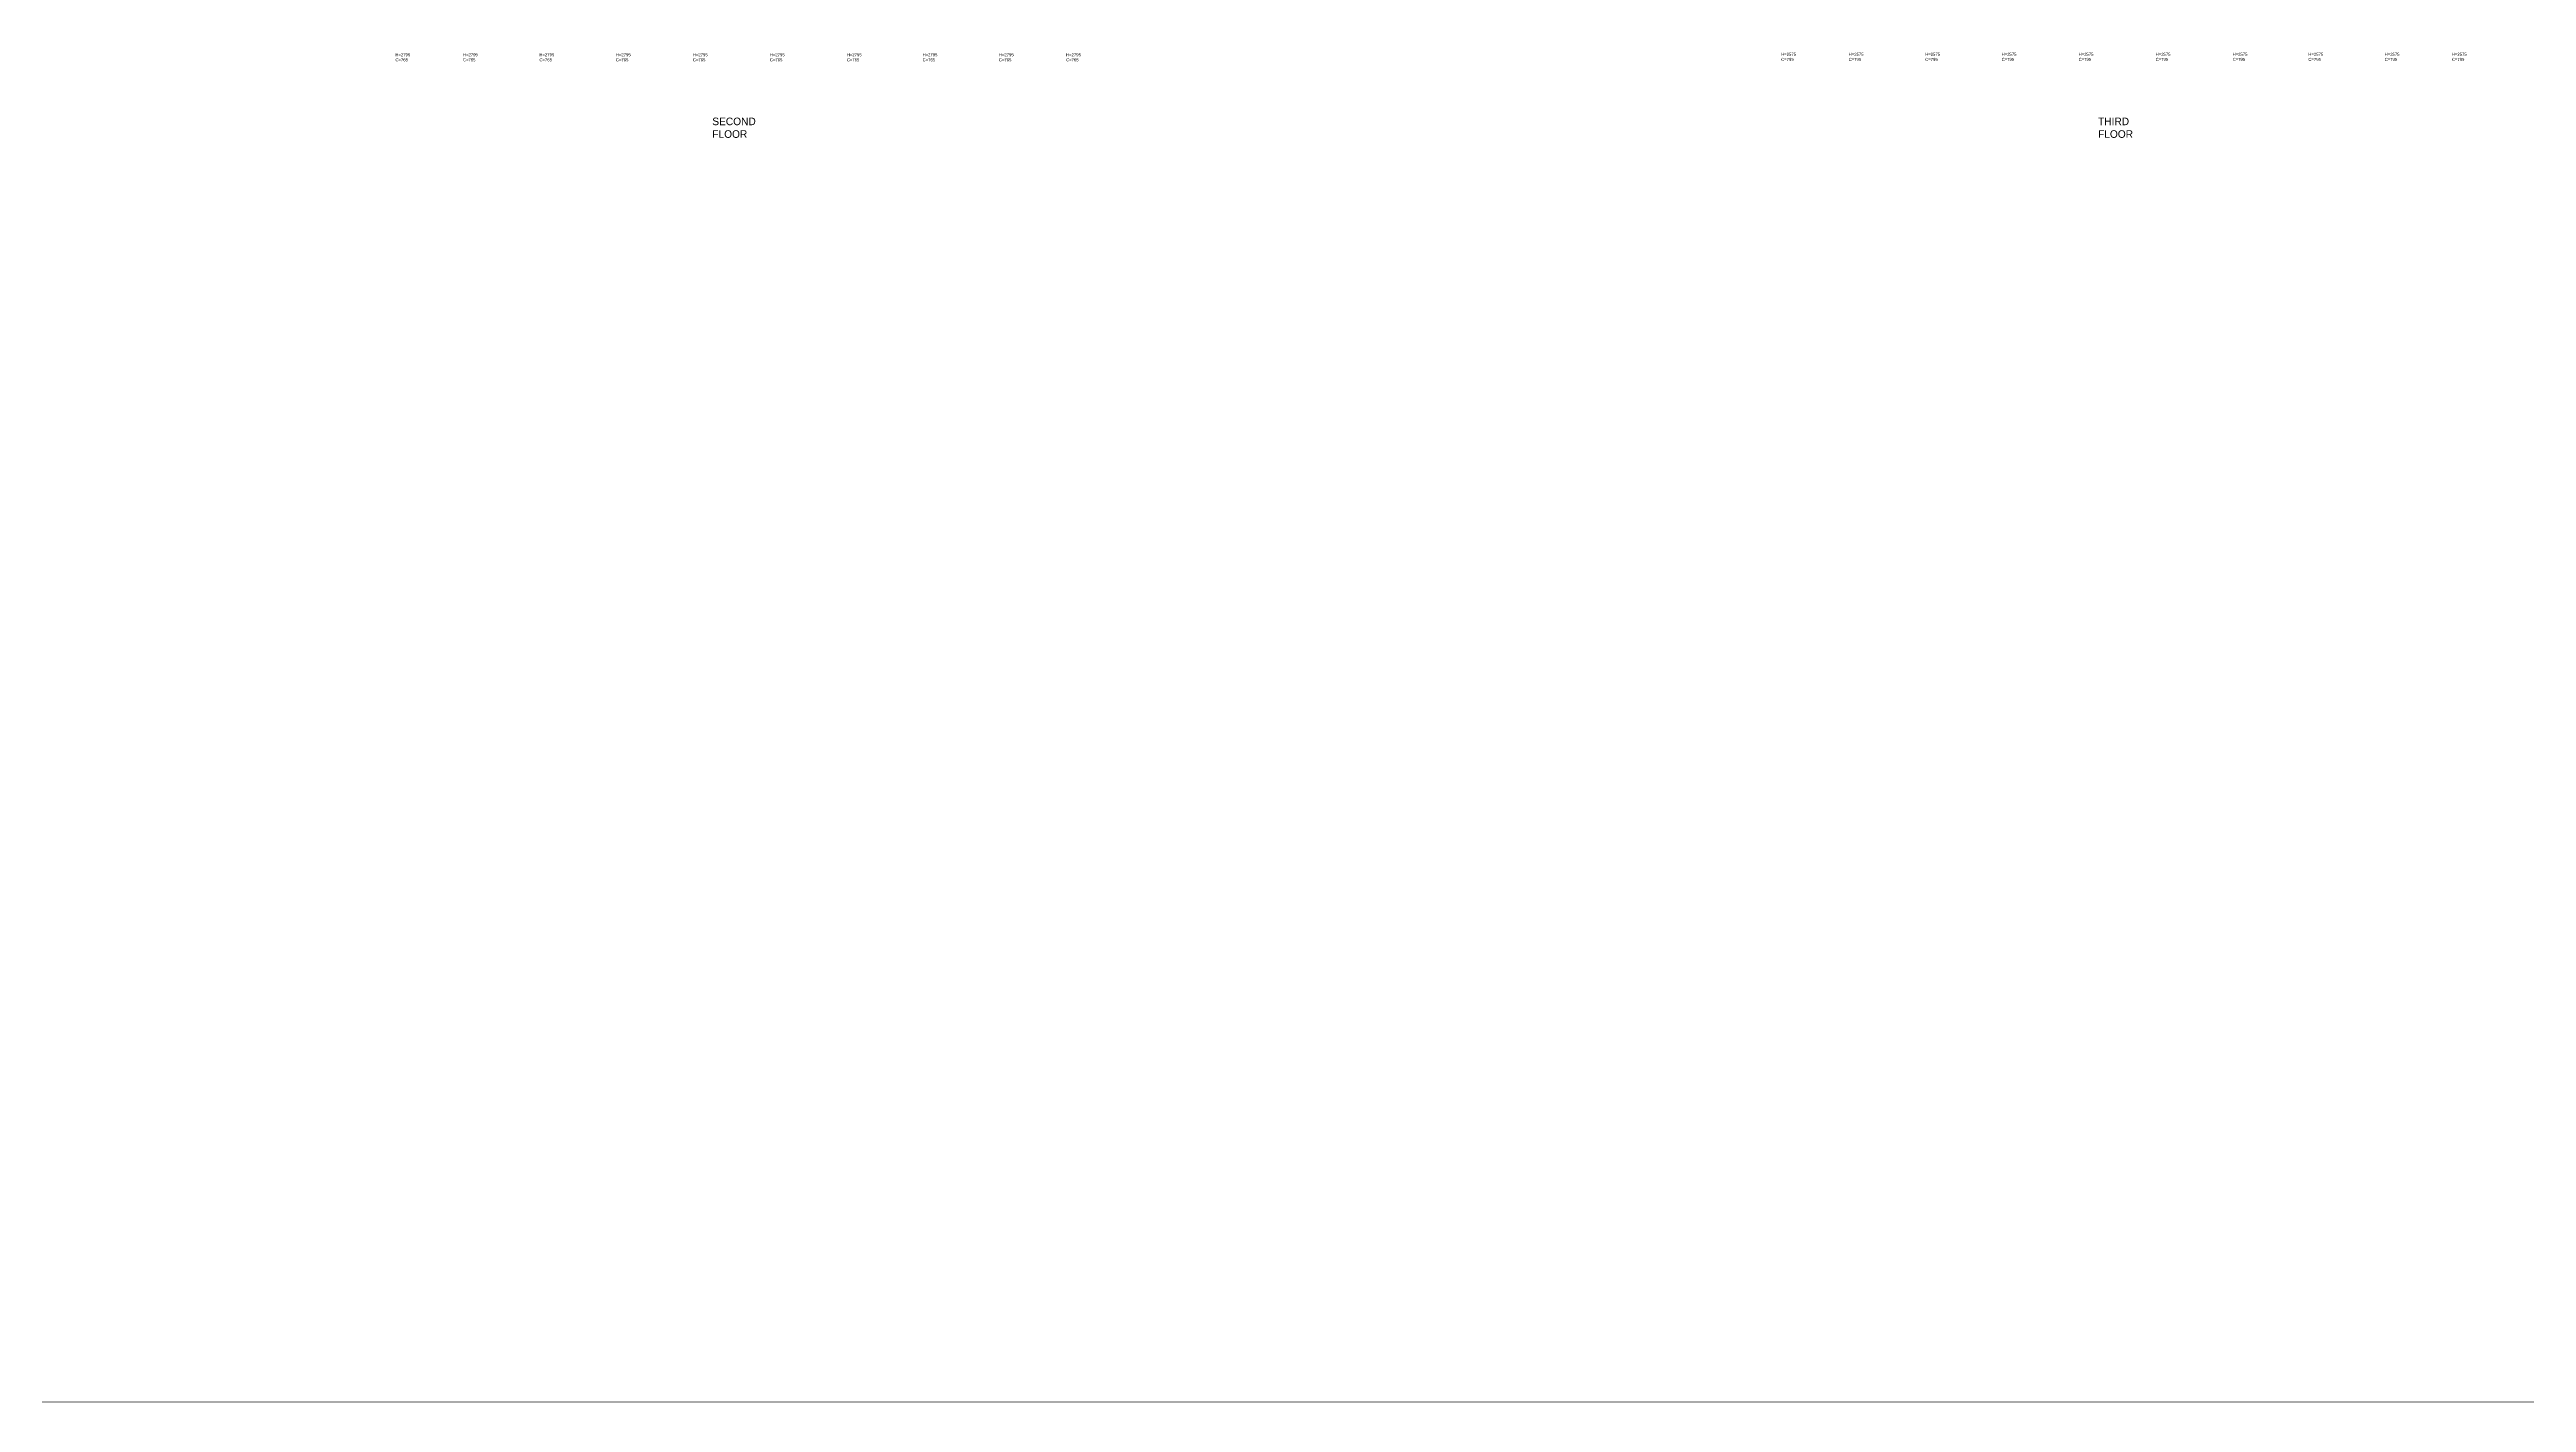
# Model space of a CAD drawing. Header units: millimetres. Extents: x 62976 to 1097852, y -110926 to 167100.
# Drawn here: x 935511 to 1017094, y -71853 to -27293 of the extents above; entities that cross this region are included whole.
import ezdxf

# ---------------------------------------------------------------- set-up
doc = ezdxf.new("R2010")
doc.units = ezdxf.units.MM
doc.layers.add('Ceiling tag', color=1, linetype='Continuous', lineweight=15)
doc.layers.add('WALLS', color=7, linetype='Continuous', lineweight=15)
doc.styles.add('Century Gothic', font='GOTHIC.TTF')

msp = doc.modelspace()

# ---------------------------------------------------------------- linework, layer by layer
at = {"layer": 'WALLS', "ltscale": 2, "const_width": 30}
msp.add_lwpolyline([(778894, 45113), (1097837, 45113), (1097837, -71838), (778894, -71838)], close=True, dxfattribs=at)

# ---------------------------------------------------------------- texts
at = {"layer": 'Ceiling tag', "char_height": 100, "width": 730.14, "attachment_point": 7, "style": 'Century Gothic'}
for s, insert in [('H=2795\\PC=765', (946904, -27682)), ('H=2795\\PC=765', (949129, -27682)), ('H=2795\\PC=765', (951648, -27682)), ('H=2795\\PC=765', (954166, -27682)), ('H=2795\\PC=765', (956702, -27682)), ('H=2795\\PC=765', (959238, -27682)), ('H=2795\\PC=765', (961772, -27682)), ('H=2795\\PC=765', (964268, -27682)), ('H=2795\\PC=765', (966781, -27682)), ('H=2795\\PC=765', (968994, -27682)), ('H=2575\\PC=795', (992548, -27668)), ('H=2575\\PC=795', (994772, -27668)), ('H=2575\\PC=795', (997292, -27668)), ('H=2575\\PC=795', (999809, -27668)), ('H=2575\\PC=795', (1002345, -27668)), ('H=2575\\PC=795', (1004882, -27668)), ('H=2575\\PC=795', (1007416, -27668)), ('H=2575\\PC=795', (1009912, -27668)), ('H=2575\\PC=795', (1012425, -27668)), ('H=2575\\PC=795', (1014638, -27668))]:
    msp.add_mtext(s, dxfattribs=dict(at, insert=insert))
at = {"layer": 'WALLS', "char_height": 250, "width": 1910, "attachment_point": 1, "style": 'Century Gothic'}
for s, insert in [('SECOND FLOOR', (957341, -29534)), ('THIRD FLOOR', (1002984, -29534))]:
    msp.add_mtext(s, dxfattribs=dict(at, insert=insert))

doc.saveas('drawing.dxf')
